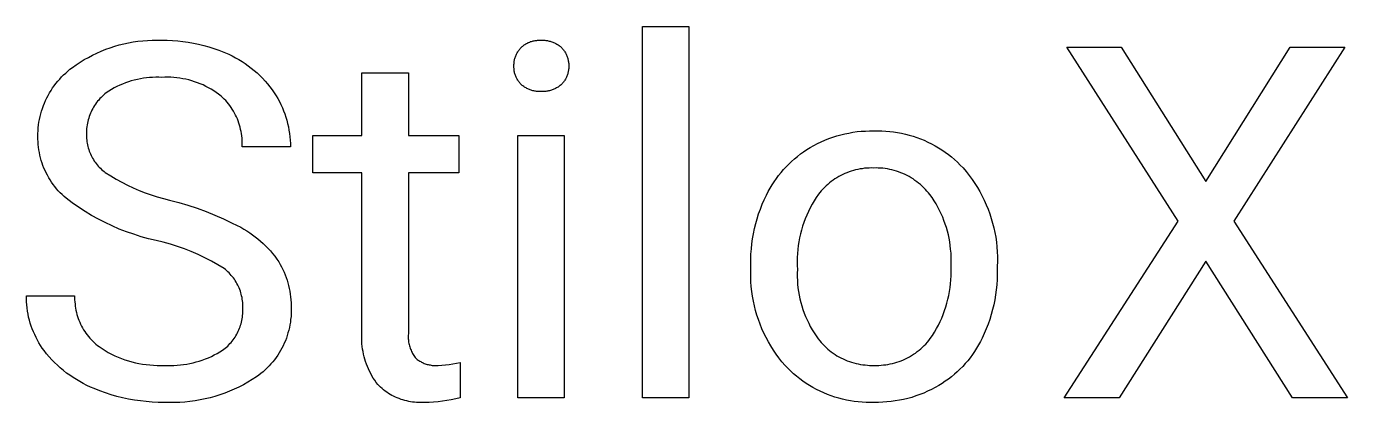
# Model space of a CAD drawing. Header units: millimetres. Extents: x -1421 to 3505, y -683 to 2759.
# Drawn here: x 2011 to 2116.1, y -466.9 to -436.9 of the extents above; entities that cross this region are included whole.
import ezdxf

# ---------------------------------------------------------------- set-up
doc = ezdxf.new("R2010")
doc.units = ezdxf.units.MM
doc.header["$MEASUREMENT"] = 0
doc.layers.add('Domyslna', color=7, linetype='Continuous', true_color=0x000000)
doc.layers.add('Domyślny', color=7, linetype='Continuous', true_color=0x000000)

msp = doc.modelspace()

# ---------------------------------------------------------------- linework, layer by layer
at = {"layer": 'Domyslna'}
for p, q in [((2060, -466.52), (2060, -436.93)), ((2060, -436.93), (2063.68, -436.93)), ((2063.68, -436.93), (2063.68, -466.52)), ((2017.99, -438.52), (2018.35, -438.41)), ((2018.35, -438.41), (2018.72, -438.32)), ((2018.72, -438.32), (2019.09, -438.24)), ((2019.09, -438.24), (2019.47, -438.17)), ((2019.47, -438.17), (2019.84, -438.12)), ((2019.84, -438.12), (2020.22, -438.08)), ((2020.22, -438.08), (2020.6, -438.05)), ((2020.6, -438.05), (2020.98, -438.04)), ((2020.98, -438.04), (2021.36, -438.03)), ((2021.36, -438.03), (2021.74, -438.04)), ((2021.74, -438.04), (2022.16, -438.04)), ((2022.16, -438.04), (2022.58, -438.06)), ((2022.58, -438.06), (2023, -438.09)), ((2023, -438.09), (2023.42, -438.13)), ((2023.42, -438.13), (2023.84, -438.19)), ((2023.84, -438.19), (2024.26, -438.26)), ((2024.26, -438.26), (2024.67, -438.35)), ((2024.67, -438.35), (2025.08, -438.45)), ((2025.08, -438.45), (2025.48, -438.56)), ((2050.47, -438.5), (2050.53, -438.45)), ((2050.53, -438.45), (2050.59, -438.41)), ((2050.59, -438.41), (2050.64, -438.37)), ((2050.64, -438.37), (2050.71, -438.33)), ((2050.71, -438.33), (2050.77, -438.3)), ((2050.77, -438.3), (2050.83, -438.27)), ((2050.83, -438.27), (2050.89, -438.23)), ((2050.89, -438.23), (2050.96, -438.21)), ((2050.96, -438.21), (2051.03, -438.18)), ((2051.03, -438.18), (2051.09, -438.15)), ((2051.09, -438.15), (2051.16, -438.13)), ((2051.16, -438.13), (2051.23, -438.11)), ((2051.23, -438.11), (2051.3, -438.09)), ((2051.3, -438.09), (2051.37, -438.08)), ((2051.37, -438.08), (2051.44, -438.07)), ((2051.44, -438.07), (2051.51, -438.06)), ((2051.51, -438.06), (2051.58, -438.05)), ((2051.58, -438.05), (2051.65, -438.04)), ((2051.65, -438.04), (2051.72, -438.04)), ((2051.72, -438.04), (2051.79, -438.04)), ((2051.79, -438.04), (2051.86, -438.04)), ((2051.86, -438.04), (2051.93, -438.04)), ((2051.93, -438.04), (2052.01, -438.04)), ((2052.01, -438.04), (2052.08, -438.04)), ((2052.08, -438.04), (2052.15, -438.04)), ((2052.15, -438.04), (2052.22, -438.04)), ((2052.22, -438.04), (2052.29, -438.05)), ((2052.29, -438.05), (2052.36, -438.06)), ((2052.36, -438.06), (2052.43, -438.07)), ((2052.43, -438.07), (2052.5, -438.08)), ((2052.5, -438.08), (2052.57, -438.1)), ((2052.57, -438.1), (2052.64, -438.11)), ((2052.64, -438.11), (2052.71, -438.13)), ((2052.71, -438.13), (2052.78, -438.16)), ((2052.78, -438.16), (2052.85, -438.18)), ((2052.85, -438.18), (2052.91, -438.21)), ((2052.91, -438.21), (2052.98, -438.24)), ((2052.98, -438.24), (2053.04, -438.27)), ((2053.04, -438.27), (2053.11, -438.3)), ((2053.11, -438.3), (2053.17, -438.34)), ((2053.17, -438.34), (2053.23, -438.37)), ((2053.23, -438.37), (2053.29, -438.41)), ((2053.29, -438.41), (2053.35, -438.45)), ((2053.35, -438.45), (2053.41, -438.5)), ((2015.56, -439.58), (2015.89, -439.4)), ((2015.89, -439.4), (2016.23, -439.22)), ((2016.23, -439.22), (2016.57, -439.06)), ((2016.57, -439.06), (2016.92, -438.9)), ((2016.92, -438.9), (2017.27, -438.76)), ((2017.27, -438.76), (2017.63, -438.63)), ((2017.63, -438.63), (2017.99, -438.52)), ((2025.48, -438.56), (2025.89, -438.69)), ((2025.89, -438.69), (2026.28, -438.83)), ((2026.28, -438.83), (2026.68, -438.99)), ((2026.68, -438.99), (2027.06, -439.16)), ((2027.06, -439.16), (2027.33, -439.29)), ((2027.33, -439.29), (2027.6, -439.43)), ((2027.6, -439.43), (2027.86, -439.57)), ((2049.82, -439.55), (2049.84, -439.48)), ((2049.84, -439.48), (2049.86, -439.41)), ((2049.86, -439.41), (2049.88, -439.35)), ((2049.88, -439.35), (2049.91, -439.28)), ((2049.91, -439.28), (2049.93, -439.22)), ((2049.93, -439.22), (2049.96, -439.16)), ((2049.96, -439.16), (2049.99, -439.09)), ((2049.99, -439.09), (2050.03, -439.03)), ((2050.03, -439.03), (2050.06, -438.97)), ((2050.06, -438.97), (2050.1, -438.91)), ((2050.1, -438.91), (2050.14, -438.86)), ((2050.14, -438.86), (2050.18, -438.8)), ((2050.18, -438.8), (2050.22, -438.74)), ((2050.22, -438.74), (2050.26, -438.69)), ((2050.26, -438.69), (2050.31, -438.64)), ((2050.31, -438.64), (2050.36, -438.59)), ((2050.36, -438.59), (2050.42, -438.54)), ((2050.42, -438.54), (2050.47, -438.5)), ((2053.41, -438.5), (2053.46, -438.54)), ((2053.46, -438.54), (2053.51, -438.59)), ((2053.51, -438.59), (2053.57, -438.64)), ((2053.57, -438.64), (2053.61, -438.69)), ((2053.61, -438.69), (2053.66, -438.74)), ((2053.66, -438.74), (2053.7, -438.8)), ((2053.7, -438.8), (2053.74, -438.85)), ((2053.74, -438.85), (2053.78, -438.91)), ((2053.78, -438.91), (2053.82, -438.97)), ((2053.82, -438.97), (2053.86, -439.03)), ((2053.86, -439.03), (2053.89, -439.09)), ((2053.89, -439.09), (2053.92, -439.15)), ((2053.92, -439.15), (2053.95, -439.22)), ((2053.95, -439.22), (2053.98, -439.28)), ((2053.98, -439.28), (2054, -439.35)), ((2054, -439.35), (2054.02, -439.41)), ((2054.02, -439.41), (2054.04, -439.48)), ((2054.04, -439.48), (2054.06, -439.55)), ((2014.09, -440.65), (2014.26, -440.5)), ((2014.26, -440.5), (2014.43, -440.35)), ((2014.43, -440.35), (2014.62, -440.21)), ((2014.62, -440.21), (2014.92, -439.99)), ((2014.92, -439.99), (2015.24, -439.78)), ((2015.24, -439.78), (2015.56, -439.58)), ((2027.86, -439.57), (2028.12, -439.73)), ((2028.12, -439.73), (2028.37, -439.9)), ((2028.37, -439.9), (2028.62, -440.07)), ((2028.62, -440.07), (2028.86, -440.25)), ((2028.86, -440.25), (2029.09, -440.44)), ((2029.09, -440.44), (2029.32, -440.64)), ((2049.76, -439.96), (2049.77, -439.89)), ((2049.76, -440.03), (2049.76, -439.96)), ((2049.76, -440.1), (2049.76, -440.03)), ((2049.76, -440.17), (2049.76, -440.1)), ((2049.76, -440.24), (2049.76, -440.17)), ((2049.77, -440.3), (2049.76, -440.24)), ((2049.77, -439.82), (2049.78, -439.75)), ((2049.77, -439.89), (2049.77, -439.82)), ((2049.77, -440.37), (2049.77, -440.3)), ((2049.78, -440.44), (2049.77, -440.37)), ((2049.78, -439.75), (2049.79, -439.68)), ((2049.79, -440.51), (2049.78, -440.44)), ((2049.79, -439.68), (2049.81, -439.62)), ((2049.81, -440.58), (2049.79, -440.51)), ((2049.81, -439.62), (2049.82, -439.55)), ((2054.06, -439.55), (2054.08, -439.61)), ((2054.08, -439.61), (2054.09, -439.68)), ((2054.09, -440.51), (2054.08, -440.58)), ((2054.09, -439.68), (2054.1, -439.75)), ((2054.1, -440.44), (2054.09, -440.51)), ((2054.1, -439.75), (2054.11, -439.82)), ((2054.11, -440.37), (2054.1, -440.44)), ((2054.11, -439.82), (2054.12, -439.89)), ((2054.12, -440.3), (2054.11, -440.37)), ((2054.12, -439.89), (2054.12, -439.96)), ((2054.12, -439.96), (2054.12, -440.03)), ((2054.12, -440.03), (2054.12, -440.1)), ((2054.12, -440.1), (2054.12, -440.17)), ((2054.12, -440.17), (2054.12, -440.24)), ((2054.12, -440.24), (2054.12, -440.3)), ((2013.17, -441.66), (2013.31, -441.48)), ((2013.31, -441.48), (2013.46, -441.3)), ((2013.46, -441.3), (2013.61, -441.13)), ((2013.61, -441.13), (2013.76, -440.96)), ((2013.76, -440.96), (2013.92, -440.8)), ((2013.92, -440.8), (2014.09, -440.65)), ((2018.39, -441.62), (2018.17, -441.73)), ((2018.62, -441.53), (2018.39, -441.62)), ((2018.84, -441.44), (2018.62, -441.53)), ((2019.08, -441.35), (2018.84, -441.44)), ((2019.31, -441.28), (2019.08, -441.35)), ((2019.55, -441.21), (2019.31, -441.28)), ((2019.79, -441.16), (2019.55, -441.21)), ((2020.03, -441.11), (2019.79, -441.16)), ((2020.27, -441.07), (2020.03, -441.11)), ((2020.51, -441.04), (2020.27, -441.07)), ((2020.76, -441.01), (2020.51, -441.04)), ((2021, -441), (2020.76, -441.01)), ((2021.25, -440.99), (2021, -441)), ((2021.49, -440.99), (2021.25, -440.99)), ((2021.74, -441), (2021.49, -440.99)), ((2021.98, -440.99), (2021.74, -441)), ((2022.22, -440.99), (2021.98, -440.99)), ((2022.46, -440.99), (2022.22, -440.99)), ((2022.7, -441.01), (2022.46, -440.99)), ((2022.94, -441.03), (2022.7, -441.01)), ((2023.18, -441.06), (2022.94, -441.03)), ((2023.41, -441.1), (2023.18, -441.06)), ((2023.65, -441.15), (2023.41, -441.1)), ((2023.88, -441.2), (2023.65, -441.15)), ((2024.12, -441.27), (2023.88, -441.2)), ((2024.35, -441.34), (2024.12, -441.27)), ((2024.57, -441.42), (2024.35, -441.34)), ((2024.8, -441.51), (2024.57, -441.42)), ((2025.02, -441.6), (2024.8, -441.51)), ((2025.24, -441.71), (2025.02, -441.6)), ((2029.32, -440.64), (2029.53, -440.85)), ((2029.53, -440.85), (2029.75, -441.06)), ((2029.75, -441.06), (2029.95, -441.29)), ((2029.95, -441.29), (2030.15, -441.51)), ((2030.15, -441.51), (2030.34, -441.75)), ((2037.67, -445.63), (2037.67, -440.63)), ((2037.67, -440.63), (2041.36, -440.63)), ((2041.36, -440.63), (2041.36, -445.63)), ((2049.82, -440.64), (2049.81, -440.58)), ((2049.84, -440.71), (2049.82, -440.64)), ((2049.86, -440.78), (2049.84, -440.71)), ((2049.88, -440.84), (2049.86, -440.78)), ((2049.91, -440.9), (2049.88, -440.84)), ((2049.93, -440.97), (2049.91, -440.9)), ((2049.96, -441.03), (2049.93, -440.97)), ((2049.99, -441.09), (2049.96, -441.03)), ((2050.03, -441.15), (2049.99, -441.09)), ((2050.06, -441.21), (2050.03, -441.15)), ((2050.1, -441.27), (2050.06, -441.21)), ((2050.14, -441.33), (2050.1, -441.27)), ((2050.18, -441.38), (2050.14, -441.33)), ((2050.22, -441.43), (2050.18, -441.38)), ((2050.26, -441.49), (2050.22, -441.43)), ((2050.31, -441.54), (2050.26, -441.49)), ((2050.37, -441.59), (2050.31, -441.54)), ((2050.42, -441.63), (2050.37, -441.59)), ((2053.51, -441.59), (2053.45, -441.63)), ((2053.57, -441.54), (2053.51, -441.59)), ((2053.61, -441.49), (2053.57, -441.54)), ((2053.66, -441.43), (2053.61, -441.49)), ((2053.7, -441.38), (2053.66, -441.43)), ((2053.74, -441.33), (2053.7, -441.38)), ((2053.78, -441.27), (2053.74, -441.33)), ((2053.82, -441.21), (2053.78, -441.27)), ((2053.86, -441.15), (2053.82, -441.21)), ((2053.89, -441.09), (2053.86, -441.15)), ((2053.92, -441.03), (2053.89, -441.09)), ((2053.95, -440.97), (2053.92, -441.03)), ((2053.98, -440.91), (2053.95, -440.97)), ((2054, -440.84), (2053.98, -440.91)), ((2054.02, -440.78), (2054, -440.84)), ((2054.05, -440.71), (2054.02, -440.78)), ((2054.06, -440.64), (2054.05, -440.71)), ((2054.08, -440.58), (2054.06, -440.64)), ((2012.49, -442.83), (2012.58, -442.63)), ((2012.58, -442.63), (2012.69, -442.43)), ((2012.69, -442.43), (2012.8, -442.23)), ((2012.8, -442.23), (2012.92, -442.03)), ((2012.92, -442.03), (2013.04, -441.84)), ((2013.04, -441.84), (2013.17, -441.66)), ((2016.91, -442.59), (2016.81, -442.69)), ((2017.01, -442.5), (2016.91, -442.59)), ((2017.11, -442.4), (2017.01, -442.5)), ((2017.21, -442.31), (2017.11, -442.4)), ((2017.32, -442.23), (2017.21, -442.31)), ((2017.53, -442.09), (2017.32, -442.23)), ((2017.74, -441.96), (2017.53, -442.09)), ((2017.95, -441.84), (2017.74, -441.96)), ((2018.17, -441.73), (2017.95, -441.84)), ((2025.45, -441.82), (2025.24, -441.71)), ((2025.66, -441.93), (2025.45, -441.82)), ((2025.87, -442.06), (2025.66, -441.93)), ((2026.07, -442.19), (2025.87, -442.06)), ((2026.26, -442.33), (2026.07, -442.19)), ((2026.45, -442.48), (2026.26, -442.33)), ((2026.58, -442.6), (2026.45, -442.48)), ((2026.7, -442.72), (2026.58, -442.6)), ((2030.34, -441.75), (2030.52, -441.99)), ((2030.52, -441.99), (2030.69, -442.24)), ((2030.69, -442.24), (2030.83, -442.46)), ((2030.83, -442.46), (2030.97, -442.69)), ((2050.48, -441.68), (2050.42, -441.63)), ((2050.54, -441.72), (2050.48, -441.68)), ((2050.6, -441.77), (2050.54, -441.72)), ((2050.66, -441.81), (2050.6, -441.77)), ((2050.73, -441.84), (2050.66, -441.81)), ((2050.79, -441.88), (2050.73, -441.84)), ((2050.86, -441.91), (2050.79, -441.88)), ((2050.92, -441.94), (2050.86, -441.91)), ((2050.99, -441.97), (2050.92, -441.94)), ((2051.06, -442), (2050.99, -441.97)), ((2051.13, -442.02), (2051.06, -442)), ((2051.2, -442.04), (2051.13, -442.02)), ((2051.27, -442.06), (2051.2, -442.04)), ((2051.35, -442.07), (2051.27, -442.06)), ((2051.42, -442.09), (2051.35, -442.07)), ((2051.49, -442.1), (2051.42, -442.09)), ((2051.57, -442.11), (2051.49, -442.1)), ((2051.64, -442.11), (2051.57, -442.11)), ((2051.71, -442.12), (2051.64, -442.11)), ((2051.79, -442.12), (2051.71, -442.12)), ((2051.86, -442.12), (2051.79, -442.12)), ((2051.93, -442.11), (2051.86, -442.12)), ((2052.01, -442.12), (2051.93, -442.11)), ((2052.08, -442.12), (2052.01, -442.12)), ((2052.16, -442.12), (2052.08, -442.12)), ((2052.23, -442.11), (2052.16, -442.12)), ((2052.3, -442.11), (2052.23, -442.11)), ((2052.38, -442.1), (2052.3, -442.11)), ((2052.45, -442.09), (2052.38, -442.1)), ((2052.52, -442.07), (2052.45, -442.09)), ((2052.6, -442.06), (2052.52, -442.07)), ((2052.67, -442.04), (2052.6, -442.06)), ((2052.74, -442.02), (2052.67, -442.04)), ((2052.81, -441.99), (2052.74, -442.02)), ((2052.88, -441.97), (2052.81, -441.99)), ((2052.95, -441.94), (2052.88, -441.97)), ((2053.02, -441.91), (2052.95, -441.94)), ((2053.08, -441.88), (2053.02, -441.91)), ((2053.15, -441.84), (2053.08, -441.88)), ((2053.21, -441.8), (2053.15, -441.84)), ((2053.27, -441.77), (2053.21, -441.8)), ((2053.34, -441.72), (2053.27, -441.77)), ((2053.4, -441.68), (2053.34, -441.72)), ((2053.45, -441.63), (2053.4, -441.68)), ((2012.1, -443.9), (2012.16, -443.68)), ((2012.16, -443.68), (2012.23, -443.47)), ((2012.23, -443.47), (2012.31, -443.25)), ((2012.31, -443.25), (2012.39, -443.04)), ((2012.39, -443.04), (2012.49, -442.83)), ((2016.12, -443.73), (2016.06, -443.86)), ((2016.18, -443.6), (2016.12, -443.73)), ((2016.24, -443.48), (2016.18, -443.6)), ((2016.31, -443.36), (2016.24, -443.48)), ((2016.38, -443.24), (2016.31, -443.36)), ((2016.46, -443.13), (2016.38, -443.24)), ((2016.54, -443.01), (2016.46, -443.13)), ((2016.63, -442.9), (2016.54, -443.01)), ((2016.72, -442.8), (2016.63, -442.9)), ((2016.81, -442.69), (2016.72, -442.8)), ((2026.82, -442.85), (2026.7, -442.72)), ((2026.94, -442.98), (2026.82, -442.85)), ((2027.05, -443.11), (2026.94, -442.98)), ((2027.15, -443.25), (2027.05, -443.11)), ((2027.25, -443.39), (2027.15, -443.25)), ((2027.35, -443.54), (2027.25, -443.39)), ((2027.44, -443.69), (2027.35, -443.54)), ((2027.52, -443.84), (2027.44, -443.69)), ((2030.97, -442.69), (2031.1, -442.93)), ((2031.1, -442.93), (2031.22, -443.16)), ((2031.22, -443.16), (2031.33, -443.41)), ((2031.33, -443.41), (2031.43, -443.65)), ((2031.43, -443.65), (2031.52, -443.9)), ((2011.93, -444.79), (2011.96, -444.57)), ((2011.96, -444.57), (2012, -444.34)), ((2012, -444.34), (2012.05, -444.12)), ((2012.05, -444.12), (2012.1, -443.9)), ((2015.81, -444.65), (2015.79, -444.79)), ((2015.84, -444.52), (2015.81, -444.65)), ((2015.88, -444.38), (2015.84, -444.52)), ((2015.92, -444.25), (2015.88, -444.38)), ((2015.96, -444.12), (2015.92, -444.25)), ((2016.01, -443.98), (2015.96, -444.12)), ((2016.06, -443.86), (2016.01, -443.98)), ((2027.6, -444), (2027.52, -443.84)), ((2027.68, -444.15), (2027.6, -444)), ((2027.75, -444.31), (2027.68, -444.15)), ((2027.81, -444.47), (2027.75, -444.31)), ((2027.87, -444.64), (2027.81, -444.47)), ((2027.92, -444.8), (2027.87, -444.64)), ((2031.52, -443.9), (2031.61, -444.16)), ((2031.61, -444.16), (2031.69, -444.41)), ((2031.69, -444.41), (2031.75, -444.67)), ((2031.75, -444.67), (2031.81, -444.93)), ((2011.88, -445.47), (2011.89, -445.25)), ((2011.88, -445.7), (2011.88, -445.47)), ((2011.88, -445.92), (2011.88, -445.7)), ((2011.89, -445.25), (2011.9, -445.02)), ((2011.9, -445.02), (2011.93, -444.79)), ((2015.75, -445.06), (2015.74, -445.2)), ((2015.74, -445.2), (2015.74, -445.34)), ((2015.74, -445.34), (2015.74, -445.48)), ((2015.74, -445.48), (2015.74, -445.62)), ((2015.74, -445.62), (2015.74, -445.75)), ((2015.74, -445.75), (2015.75, -445.87)), ((2015.77, -444.93), (2015.75, -445.06)), ((2015.79, -444.79), (2015.77, -444.93)), ((2027.97, -444.97), (2027.92, -444.8)), ((2028.01, -445.14), (2027.97, -444.97)), ((2028.04, -445.31), (2028.01, -445.14)), ((2028.07, -445.48), (2028.04, -445.31)), ((2028.1, -445.66), (2028.07, -445.48)), ((2028.12, -445.83), (2028.1, -445.66)), ((2028.13, -446), (2028.12, -445.83)), ((2031.81, -444.93), (2031.86, -445.2)), ((2031.86, -445.2), (2031.9, -445.46)), ((2031.9, -445.46), (2031.93, -445.72)), ((2031.93, -445.72), (2031.96, -445.99)), ((2033.75, -448.59), (2033.75, -445.63)), ((2033.75, -445.63), (2037.67, -445.63)), ((2041.36, -445.63), (2045.38, -445.63)), ((2045.38, -445.63), (2045.38, -448.59)), ((2050.06, -466.52), (2050.06, -445.63)), ((2050.06, -445.63), (2053.75, -445.63)), ((2053.75, -445.63), (2053.75, -466.52)), ((2074.82, -445.87), (2075.13, -445.76)), ((2075.13, -445.76), (2075.45, -445.66)), ((2075.45, -445.66), (2075.77, -445.57)), ((2075.77, -445.57), (2076.09, -445.49)), ((2076.09, -445.49), (2076.42, -445.43)), ((2076.42, -445.43), (2076.74, -445.37)), ((2076.74, -445.37), (2077.07, -445.32)), ((2077.07, -445.32), (2077.4, -445.29)), ((2077.4, -445.29), (2077.73, -445.27)), ((2077.73, -445.27), (2078.06, -445.26)), ((2078.06, -445.26), (2078.4, -445.26)), ((2078.4, -445.26), (2078.71, -445.25)), ((2078.71, -445.25), (2079.03, -445.25)), ((2079.03, -445.25), (2079.35, -445.27)), ((2079.35, -445.27), (2079.67, -445.3)), ((2079.67, -445.3), (2079.98, -445.33)), ((2079.98, -445.33), (2080.3, -445.38)), ((2080.3, -445.38), (2080.61, -445.44)), ((2080.61, -445.44), (2080.92, -445.51)), ((2080.92, -445.51), (2081.23, -445.59)), ((2081.23, -445.59), (2081.53, -445.68)), ((2081.53, -445.68), (2081.83, -445.78)), ((2081.83, -445.78), (2082.13, -445.89)), ((2011.89, -446.13), (2011.88, -445.92)), ((2011.9, -446.35), (2011.89, -446.13)), ((2011.92, -446.56), (2011.9, -446.35)), ((2011.95, -446.77), (2011.92, -446.56)), ((2011.99, -446.98), (2011.95, -446.77)), ((2015.75, -445.87), (2015.76, -446)), ((2015.76, -446), (2015.78, -446.13)), ((2015.78, -446.13), (2015.8, -446.25)), ((2015.8, -446.25), (2015.82, -446.38)), ((2015.82, -446.38), (2015.85, -446.5)), ((2015.85, -446.5), (2015.88, -446.62)), ((2015.88, -446.62), (2015.92, -446.75)), ((2015.92, -446.75), (2015.96, -446.87)), ((2015.96, -446.87), (2016.01, -446.98)), ((2028.13, -446.18), (2028.13, -446)), ((2028.13, -446.35), (2028.13, -446.18)), ((2028.13, -446.52), (2028.13, -446.35)), ((2031.97, -446.52), (2028.13, -446.52)), ((2031.96, -445.99), (2031.97, -446.26)), ((2031.97, -446.26), (2031.97, -446.52)), ((2072.81, -446.92), (2073.07, -446.75)), ((2073.07, -446.75), (2073.33, -446.59)), ((2073.33, -446.59), (2073.62, -446.42)), ((2073.62, -446.42), (2073.91, -446.27)), ((2073.91, -446.27), (2074.21, -446.13)), ((2074.21, -446.13), (2074.51, -446)), ((2074.51, -446), (2074.82, -445.87)), ((2082.13, -445.89), (2082.42, -446.01)), ((2082.42, -446.01), (2082.71, -446.15)), ((2082.71, -446.15), (2083, -446.29)), ((2083, -446.29), (2083.28, -446.44)), ((2083.28, -446.44), (2083.55, -446.6)), ((2083.55, -446.6), (2083.82, -446.77)), ((2083.82, -446.77), (2084.08, -446.95)), ((2012.03, -447.2), (2011.99, -446.98)), ((2012.09, -447.4), (2012.03, -447.2)), ((2012.14, -447.61), (2012.09, -447.4)), ((2012.21, -447.82), (2012.14, -447.61)), ((2012.28, -448.02), (2012.21, -447.82)), ((2016.01, -446.98), (2016.06, -447.1)), ((2016.06, -447.1), (2016.11, -447.22)), ((2016.11, -447.22), (2016.17, -447.33)), ((2016.17, -447.33), (2016.23, -447.44)), ((2016.23, -447.44), (2016.3, -447.55)), ((2016.3, -447.55), (2016.36, -447.66)), ((2016.36, -447.66), (2016.44, -447.76)), ((2016.44, -447.76), (2016.51, -447.86)), ((2016.51, -447.86), (2016.59, -447.96)), ((2071.43, -448.12), (2071.64, -447.9)), ((2071.64, -447.9), (2071.86, -447.69)), ((2071.86, -447.69), (2072.09, -447.48)), ((2072.09, -447.48), (2072.32, -447.29)), ((2072.32, -447.29), (2072.57, -447.1)), ((2072.57, -447.1), (2072.81, -446.92)), ((2084.08, -446.95), (2084.34, -447.14)), ((2084.34, -447.14), (2084.59, -447.34)), ((2084.59, -447.34), (2084.83, -447.54)), ((2084.83, -447.54), (2085.07, -447.76)), ((2085.07, -447.76), (2085.29, -447.98)), ((2012.36, -448.22), (2012.28, -448.02)), ((2012.45, -448.42), (2012.36, -448.22)), ((2012.54, -448.61), (2012.45, -448.42)), ((2012.64, -448.8), (2012.54, -448.61)), ((2012.74, -448.99), (2012.64, -448.8)), ((2016.59, -447.96), (2016.68, -448.06)), ((2016.68, -448.06), (2016.76, -448.15)), ((2016.76, -448.15), (2016.85, -448.24)), ((2016.85, -448.24), (2016.95, -448.33)), ((2016.95, -448.33), (2017.04, -448.41)), ((2017.04, -448.41), (2017.14, -448.49)), ((2017.14, -448.49), (2017.24, -448.57)), ((2017.24, -448.57), (2017.67, -448.84)), ((2017.67, -448.84), (2018.11, -449.11)), ((2037.67, -448.59), (2033.75, -448.59)), ((2037.67, -461.4), (2037.67, -448.59)), ((2045.38, -448.59), (2041.36, -448.59)), ((2041.36, -448.59), (2041.36, -461.44)), ((2070.65, -449.06), (2070.83, -448.81)), ((2070.83, -448.81), (2071.02, -448.57)), ((2071.02, -448.57), (2071.22, -448.34)), ((2071.22, -448.34), (2071.43, -448.12)), ((2075.62, -448.9), (2075.47, -448.99)), ((2075.78, -448.81), (2075.62, -448.9)), ((2075.94, -448.73), (2075.78, -448.81)), ((2076.11, -448.66), (2075.94, -448.73)), ((2076.27, -448.59), (2076.11, -448.66)), ((2076.44, -448.52), (2076.27, -448.59)), ((2076.61, -448.47), (2076.44, -448.52)), ((2076.79, -448.42), (2076.61, -448.47)), ((2076.96, -448.37), (2076.79, -448.42)), ((2077.14, -448.33), (2076.96, -448.37)), ((2077.32, -448.29), (2077.14, -448.33)), ((2077.49, -448.27), (2077.32, -448.29)), ((2077.67, -448.24), (2077.49, -448.27)), ((2077.85, -448.23), (2077.67, -448.24)), ((2078.03, -448.22), (2077.85, -448.23)), ((2078.21, -448.21), (2078.03, -448.22)), ((2078.4, -448.22), (2078.21, -448.21)), ((2078.58, -448.21), (2078.4, -448.22)), ((2078.76, -448.22), (2078.58, -448.21)), ((2078.95, -448.23), (2078.76, -448.22)), ((2079.13, -448.24), (2078.95, -448.23)), ((2079.31, -448.26), (2079.13, -448.24)), ((2079.49, -448.29), (2079.31, -448.26)), ((2079.67, -448.33), (2079.49, -448.29)), ((2079.85, -448.37), (2079.67, -448.33)), ((2080.03, -448.41), (2079.85, -448.37)), ((2080.2, -448.47), (2080.03, -448.41)), ((2080.38, -448.53), (2080.2, -448.47)), ((2080.55, -448.59), (2080.38, -448.53)), ((2080.72, -448.66), (2080.55, -448.59)), ((2080.89, -448.74), (2080.72, -448.66)), ((2081.05, -448.82), (2080.89, -448.74)), ((2081.21, -448.9), (2081.05, -448.82)), ((2081.37, -449), (2081.21, -448.9)), ((2085.29, -447.98), (2085.51, -448.21)), ((2085.51, -448.21), (2085.76, -448.5)), ((2085.76, -448.5), (2086, -448.81)), ((2086, -448.81), (2086.23, -449.12)), ((2012.85, -449.17), (2012.74, -448.99)), ((2012.97, -449.35), (2012.85, -449.17)), ((2013.09, -449.53), (2012.97, -449.35)), ((2013.22, -449.7), (2013.09, -449.53)), ((2013.36, -449.87), (2013.22, -449.7)), ((2013.5, -450.03), (2013.36, -449.87)), ((2013.65, -450.19), (2013.5, -450.03)), ((2018.11, -449.11), (2018.55, -449.35)), ((2018.55, -449.35), (2019.01, -449.59)), ((2019.01, -449.59), (2019.47, -449.8)), ((2019.47, -449.8), (2019.93, -450.01)), ((2019.93, -450.01), (2020.41, -450.19)), ((2070, -450.09), (2070.15, -449.83)), ((2070.15, -449.83), (2070.31, -449.57)), ((2070.31, -449.57), (2070.47, -449.31)), ((2070.47, -449.31), (2070.65, -449.06)), ((2074.22, -450.03), (2074.11, -450.17)), ((2074.35, -449.9), (2074.22, -450.03)), ((2074.47, -449.77), (2074.35, -449.9)), ((2074.6, -449.64), (2074.47, -449.77)), ((2074.74, -449.52), (2074.6, -449.64)), ((2074.87, -449.4), (2074.74, -449.52)), ((2075.02, -449.29), (2074.87, -449.4)), ((2075.16, -449.19), (2075.02, -449.29)), ((2075.31, -449.09), (2075.16, -449.19)), ((2075.47, -448.99), (2075.31, -449.09)), ((2081.53, -449.09), (2081.37, -449)), ((2081.68, -449.2), (2081.53, -449.09)), ((2081.83, -449.31), (2081.68, -449.2)), ((2081.97, -449.42), (2081.83, -449.31)), ((2082.11, -449.54), (2081.97, -449.42)), ((2082.25, -449.66), (2082.11, -449.54)), ((2082.38, -449.79), (2082.25, -449.66)), ((2082.51, -449.92), (2082.38, -449.79)), ((2082.63, -450.05), (2082.51, -449.92)), ((2086.23, -449.12), (2086.45, -449.44)), ((2086.45, -449.44), (2086.65, -449.77)), ((2086.65, -449.77), (2086.85, -450.1)), ((2013.8, -450.34), (2013.65, -450.19)), ((2013.96, -450.49), (2013.8, -450.34)), ((2014.12, -450.63), (2013.96, -450.49)), ((2014.61, -451), (2014.12, -450.63)), ((2015.11, -451.35), (2014.61, -451)), ((2020.41, -450.19), (2020.89, -450.36)), ((2020.89, -450.36), (2021.38, -450.51)), ((2021.38, -450.51), (2021.87, -450.65)), ((2021.87, -450.65), (2022.36, -450.77)), ((2022.36, -450.77), (2023.1, -450.96)), ((2023.1, -450.96), (2023.82, -451.18)), ((2069.52, -451.11), (2069.69, -450.74)), ((2069.69, -450.74), (2069.86, -450.37)), ((2069.86, -450.37), (2070, -450.09)), ((2073.65, -450.84), (2073.49, -451.11)), ((2073.82, -450.57), (2073.65, -450.84)), ((2073.99, -450.31), (2073.82, -450.57)), ((2074.11, -450.17), (2073.99, -450.31)), ((2082.75, -450.19), (2082.63, -450.05)), ((2082.87, -450.34), (2082.75, -450.19)), ((2083.04, -450.58), (2082.87, -450.34)), ((2083.2, -450.82), (2083.04, -450.58)), ((2083.36, -451.07), (2083.2, -450.82)), ((2083.5, -451.33), (2083.36, -451.07)), ((2086.85, -450.1), (2087.03, -450.45)), ((2087.03, -450.45), (2087.2, -450.79)), ((2087.2, -450.79), (2087.36, -451.15)), ((2015.63, -451.68), (2015.11, -451.35)), ((2016.15, -451.99), (2015.63, -451.68)), ((2016.69, -452.29), (2016.15, -451.99)), ((2023.82, -451.18), (2024.54, -451.42)), ((2024.54, -451.42), (2025.26, -451.68)), ((2025.26, -451.68), (2025.96, -451.97)), ((2025.96, -451.97), (2026.66, -452.27)), ((2069.12, -452.26), (2069.24, -451.87)), ((2069.24, -451.87), (2069.38, -451.49)), ((2069.38, -451.49), (2069.52, -451.11)), ((2073.07, -451.97), (2072.95, -452.26)), ((2073.2, -451.68), (2073.07, -451.97)), ((2073.34, -451.39), (2073.2, -451.68)), ((2073.49, -451.11), (2073.34, -451.39)), ((2083.64, -451.59), (2083.5, -451.33)), ((2083.77, -451.86), (2083.64, -451.59)), ((2083.89, -452.13), (2083.77, -451.86)), ((2083.99, -452.4), (2083.89, -452.13)), ((2087.36, -451.15), (2087.5, -451.5)), ((2087.5, -451.5), (2087.63, -451.87)), ((2087.63, -451.87), (2087.75, -452.24)), ((2017.23, -452.57), (2016.69, -452.29)), ((2017.79, -452.83), (2017.23, -452.57)), ((2018.35, -453.08), (2017.79, -452.83)), ((2018.92, -453.3), (2018.35, -453.08)), ((2026.66, -452.27), (2027.34, -452.6)), ((2027.34, -452.6), (2028.02, -452.94)), ((2028.02, -452.94), (2028.26, -453.08)), ((2028.26, -453.08), (2028.5, -453.22)), ((2068.83, -453.45), (2068.91, -453.05)), ((2068.91, -453.05), (2069.01, -452.65)), ((2069.01, -452.65), (2069.12, -452.26)), ((2072.65, -453.16), (2072.57, -453.47)), ((2072.74, -452.86), (2072.65, -453.16)), ((2072.84, -452.55), (2072.74, -452.86)), ((2072.95, -452.26), (2072.84, -452.55)), ((2084.09, -452.68), (2083.99, -452.4)), ((2084.19, -452.96), (2084.09, -452.68)), ((2084.27, -453.24), (2084.19, -452.96)), ((2087.75, -452.24), (2087.86, -452.61)), ((2087.86, -452.61), (2087.96, -452.98)), ((2087.96, -452.98), (2088.04, -453.36)), ((2019.5, -453.5), (2018.92, -453.3)), ((2020.09, -453.69), (2019.5, -453.5)), ((2020.68, -453.85), (2020.09, -453.69)), ((2021.28, -453.99), (2020.68, -453.85)), ((2021.85, -454.13), (2021.28, -453.99)), ((2022.42, -454.29), (2021.85, -454.13)), ((2028.5, -453.22), (2028.73, -453.37)), ((2028.73, -453.37), (2028.95, -453.53)), ((2028.95, -453.53), (2029.17, -453.69)), ((2029.17, -453.69), (2029.39, -453.87)), ((2029.39, -453.87), (2029.6, -454.04)), ((2029.6, -454.04), (2029.8, -454.23)), ((2029.8, -454.23), (2030, -454.42)), ((2068.7, -454.25), (2068.76, -453.85)), ((2068.76, -453.85), (2068.83, -453.45)), ((2072.44, -454.09), (2072.39, -454.4)), ((2072.5, -453.77), (2072.44, -454.09)), ((2072.57, -453.47), (2072.5, -453.77)), ((2084.34, -453.53), (2084.27, -453.24)), ((2084.4, -453.82), (2084.34, -453.53)), ((2084.45, -454.11), (2084.4, -453.82)), ((2084.49, -454.4), (2084.45, -454.11)), ((2088.04, -453.36), (2088.11, -453.74)), ((2088.11, -453.74), (2088.16, -454.12)), ((2088.16, -454.12), (2088.2, -454.51)), ((2022.98, -454.47), (2022.42, -454.29)), ((2023.53, -454.67), (2022.98, -454.47)), ((2024.08, -454.88), (2023.53, -454.67)), ((2024.62, -455.12), (2024.08, -454.88)), ((2025.15, -455.37), (2024.62, -455.12)), ((2030, -454.42), (2030.19, -454.62)), ((2030.19, -454.62), (2030.38, -454.82)), ((2030.38, -454.82), (2030.55, -455.04)), ((2030.55, -455.04), (2030.73, -455.25)), ((2030.73, -455.25), (2030.89, -455.47)), ((2068.62, -455.47), (2068.63, -455.07)), ((2068.63, -455.07), (2068.66, -454.66)), ((2068.66, -454.66), (2068.7, -454.25)), ((2072.32, -455.03), (2072.31, -455.35)), ((2072.35, -454.71), (2072.32, -455.03)), ((2072.39, -454.4), (2072.35, -454.71)), ((2084.52, -454.69), (2084.49, -454.4)), ((2084.55, -454.99), (2084.52, -454.69)), ((2084.56, -455.28), (2084.55, -454.99)), ((2084.56, -455.58), (2084.56, -455.28)), ((2088.2, -454.51), (2088.23, -454.9)), ((2088.23, -454.9), (2088.24, -455.28)), ((2088.24, -455.28), (2088.25, -455.67)), ((2025.68, -455.64), (2025.15, -455.37)), ((2026.19, -455.93), (2025.68, -455.64)), ((2026.69, -456.23), (2026.19, -455.93)), ((2026.8, -456.31), (2026.69, -456.23)), ((2026.9, -456.4), (2026.8, -456.31)), ((2030.89, -455.47), (2031.05, -455.7)), ((2031.05, -455.7), (2031.16, -455.9)), ((2031.16, -455.9), (2031.27, -456.1)), ((2031.27, -456.1), (2031.37, -456.3)), ((2031.37, -456.3), (2031.47, -456.51)), ((2068.61, -456.52), (2068.62, -456.13)), ((2068.62, -455.88), (2068.62, -455.47)), ((2068.62, -456.13), (2068.62, -455.88)), ((2072.31, -455.35), (2072.3, -455.66)), ((2072.3, -455.66), (2072.31, -455.98)), ((2072.31, -455.98), (2072.32, -456.3)), ((2072.32, -456.3), (2072.31, -456.59)), ((2084.55, -455.87), (2084.56, -455.58)), ((2084.56, -456.19), (2084.55, -455.87)), ((2084.57, -456.5), (2084.56, -456.19)), ((2088.25, -455.67), (2088.23, -456.06)), ((2088.23, -456.06), (2088.23, -456.31)), ((2088.23, -456.31), (2088.23, -456.71)), ((2027, -456.49), (2026.9, -456.4)), ((2027.09, -456.58), (2027, -456.49)), ((2027.18, -456.67), (2027.09, -456.58)), ((2027.27, -456.77), (2027.18, -456.67)), ((2027.35, -456.87), (2027.27, -456.77)), ((2027.43, -456.98), (2027.35, -456.87)), ((2027.51, -457.08), (2027.43, -456.98)), ((2027.58, -457.19), (2027.51, -457.08)), ((2027.65, -457.3), (2027.58, -457.19)), ((2027.72, -457.42), (2027.65, -457.3)), ((2031.47, -456.51), (2031.55, -456.72)), ((2031.55, -456.72), (2031.63, -456.94)), ((2031.63, -456.94), (2031.71, -457.15)), ((2031.71, -457.15), (2031.77, -457.37)), ((2031.77, -457.37), (2031.83, -457.59)), ((2068.61, -456.9), (2068.61, -456.52)), ((2068.62, -457.29), (2068.61, -456.9)), ((2068.65, -457.67), (2068.62, -457.29)), ((2072.31, -456.59), (2072.31, -456.89)), ((2072.31, -456.89), (2072.32, -457.18)), ((2072.32, -457.18), (2072.34, -457.48)), ((2084.51, -457.44), (2084.54, -457.13)), ((2084.54, -457.13), (2084.56, -456.81)), ((2084.56, -456.81), (2084.57, -456.5)), ((2088.22, -457.11), (2088.19, -457.52)), ((2088.23, -456.71), (2088.22, -457.11)), ((2010.96, -458.64), (2010.96, -458.39)), ((2010.96, -458.39), (2014.8, -458.39)), ((2014.8, -458.39), (2014.8, -458.56)), ((2027.78, -457.54), (2027.72, -457.42)), ((2027.84, -457.65), (2027.78, -457.54)), ((2027.89, -457.77), (2027.84, -457.65)), ((2027.94, -457.9), (2027.89, -457.77)), ((2027.99, -458.02), (2027.94, -457.9)), ((2028.03, -458.15), (2027.99, -458.02)), ((2028.06, -458.27), (2028.03, -458.15)), ((2028.09, -458.4), (2028.06, -458.27)), ((2028.12, -458.53), (2028.09, -458.4)), ((2031.83, -457.59), (2031.88, -457.82)), ((2031.88, -457.82), (2031.93, -458.04)), ((2031.93, -458.04), (2031.96, -458.27)), ((2031.96, -458.27), (2031.99, -458.49)), ((2068.69, -458.06), (2068.65, -457.67)), ((2068.75, -458.44), (2068.69, -458.06)), ((2068.82, -458.82), (2068.75, -458.44)), ((2072.34, -457.48), (2072.37, -457.77)), ((2072.37, -457.77), (2072.41, -458.06)), ((2072.41, -458.06), (2072.46, -458.35)), ((2072.46, -458.35), (2072.52, -458.64)), ((2084.3, -458.68), (2084.37, -458.37)), ((2084.37, -458.37), (2084.43, -458.06)), ((2084.43, -458.06), (2084.48, -457.75)), ((2084.48, -457.75), (2084.51, -457.44)), ((2088.1, -458.32), (2088.03, -458.72)), ((2088.15, -457.92), (2088.1, -458.32)), ((2088.19, -457.52), (2088.15, -457.92)), ((2010.97, -458.88), (2010.96, -458.64)), ((2010.99, -459.13), (2010.97, -458.88)), ((2011.02, -459.37), (2010.99, -459.13)), ((2011.05, -459.62), (2011.02, -459.37)), ((2014.8, -458.56), (2014.8, -458.73)), ((2014.8, -458.73), (2014.81, -458.89)), ((2014.81, -458.89), (2014.83, -459.06)), ((2014.83, -459.06), (2014.84, -459.23)), ((2014.84, -459.23), (2014.87, -459.39)), ((2014.87, -459.39), (2014.9, -459.55)), ((2028.14, -458.66), (2028.12, -458.53)), ((2028.16, -458.79), (2028.14, -458.66)), ((2028.18, -458.92), (2028.16, -458.79)), ((2028.19, -459.05), (2028.18, -458.92)), ((2028.19, -459.18), (2028.19, -459.05)), ((2028.19, -459.31), (2028.19, -459.18)), ((2028.19, -459.45), (2028.19, -459.31)), ((2028.19, -459.58), (2028.19, -459.45)), ((2031.99, -458.49), (2032.01, -458.72)), ((2032.01, -458.72), (2032.03, -458.95)), ((2032.03, -458.95), (2032.03, -459.18)), ((2032.03, -459.18), (2032.03, -459.41)), ((2032.03, -459.41), (2032.03, -459.63)), ((2068.9, -459.19), (2068.82, -458.82)), ((2068.99, -459.57), (2068.9, -459.19)), ((2072.52, -458.64), (2072.59, -458.93)), ((2072.59, -458.93), (2072.67, -459.21)), ((2072.67, -459.21), (2072.76, -459.49)), ((2072.76, -459.49), (2072.86, -459.77)), ((2084.03, -459.58), (2084.13, -459.28)), ((2084.13, -459.28), (2084.22, -458.98)), ((2084.22, -458.98), (2084.3, -458.68)), ((2087.95, -459.11), (2087.86, -459.5)), ((2088.03, -458.72), (2087.95, -459.11)), ((2011.09, -459.86), (2011.05, -459.62)), ((2011.14, -460.1), (2011.09, -459.86)), ((2011.2, -460.34), (2011.14, -460.1)), ((2011.27, -460.57), (2011.2, -460.34)), ((2014.9, -459.55), (2014.94, -459.72)), ((2014.94, -459.72), (2014.98, -459.88)), ((2014.98, -459.88), (2015.03, -460.04)), ((2015.03, -460.04), (2015.08, -460.2)), ((2015.08, -460.2), (2015.14, -460.35)), ((2015.14, -460.35), (2015.21, -460.51)), ((2015.21, -460.51), (2015.27, -460.66)), ((2028.05, -460.62), (2028.08, -460.49)), ((2028.08, -460.49), (2028.11, -460.36)), ((2028.11, -460.36), (2028.13, -460.23)), ((2028.13, -460.23), (2028.15, -460.1)), ((2028.15, -460.1), (2028.17, -459.97)), ((2028.17, -459.97), (2028.18, -459.84)), ((2028.18, -459.84), (2028.19, -459.71)), ((2028.19, -459.71), (2028.19, -459.58)), ((2031.97, -460.5), (2031.93, -460.72)), ((2031.99, -460.28), (2031.97, -460.5)), ((2032.02, -460.06), (2031.99, -460.28)), ((2032.03, -459.85), (2032.02, -460.06)), ((2032.03, -459.63), (2032.03, -459.85)), ((2069.1, -459.94), (2068.99, -459.57)), ((2069.22, -460.3), (2069.1, -459.94)), ((2069.35, -460.66), (2069.22, -460.3)), ((2072.86, -459.77), (2072.97, -460.05)), ((2072.97, -460.05), (2073.09, -460.32)), ((2073.09, -460.32), (2073.22, -460.58)), ((2083.54, -460.74), (2083.68, -460.45)), ((2083.68, -460.45), (2083.81, -460.17)), ((2083.81, -460.17), (2083.92, -459.88)), ((2083.92, -459.88), (2084.03, -459.58)), ((2087.63, -460.28), (2087.5, -460.66)), ((2087.75, -459.89), (2087.63, -460.28)), ((2087.86, -459.5), (2087.75, -459.89)), ((2011.35, -460.81), (2011.27, -460.57)), ((2011.43, -461.04), (2011.35, -460.81)), ((2011.52, -461.27), (2011.43, -461.04)), ((2011.62, -461.49), (2011.52, -461.27)), ((2011.73, -461.71), (2011.62, -461.49)), ((2015.27, -460.66), (2015.35, -460.81)), ((2015.35, -460.81), (2015.43, -460.96)), ((2015.43, -460.96), (2015.51, -461.1)), ((2015.51, -461.1), (2015.6, -461.24)), ((2015.6, -461.24), (2015.7, -461.38)), ((2015.7, -461.38), (2015.8, -461.51)), ((2015.8, -461.51), (2015.9, -461.64)), ((2027.57, -461.69), (2027.64, -461.58)), ((2027.64, -461.58), (2027.7, -461.46)), ((2027.7, -461.46), (2027.76, -461.35)), ((2027.76, -461.35), (2027.82, -461.23)), ((2027.82, -461.23), (2027.87, -461.11)), ((2027.87, -461.11), (2027.92, -460.99)), ((2027.92, -460.99), (2027.97, -460.87)), ((2027.97, -460.87), (2028.01, -460.74)), ((2028.01, -460.74), (2028.05, -460.62)), ((2031.72, -461.56), (2031.65, -461.77)), ((2031.78, -461.35), (2031.72, -461.56)), ((2031.84, -461.14), (2031.78, -461.35)), ((2031.89, -460.93), (2031.84, -461.14)), ((2031.93, -460.72), (2031.89, -460.93)), ((2037.66, -461.6), (2037.67, -461.4)), ((2037.66, -461.81), (2037.66, -461.6)), ((2041.36, -461.44), (2041.35, -461.54)), ((2041.35, -461.54), (2041.35, -461.63)), ((2069.5, -461.02), (2069.35, -460.66)), ((2069.66, -461.37), (2069.5, -461.02)), ((2069.83, -461.72), (2069.66, -461.37)), ((2073.22, -460.58), (2073.35, -460.85)), ((2073.35, -460.85), (2073.5, -461.1)), ((2073.5, -461.1), (2073.65, -461.36)), ((2073.65, -461.36), (2073.81, -461.6)), ((2073.81, -461.6), (2073.98, -461.84)), ((2082.9, -461.81), (2083.07, -461.55)), ((2083.07, -461.55), (2083.24, -461.29)), ((2083.24, -461.29), (2083.39, -461.01)), ((2083.39, -461.01), (2083.54, -460.74)), ((2087.2, -461.41), (2087.03, -461.78)), ((2087.36, -461.04), (2087.2, -461.41)), ((2087.5, -460.66), (2087.36, -461.04)), ((2011.84, -461.93), (2011.73, -461.71)), ((2011.96, -462.14), (2011.84, -461.93)), ((2012.09, -462.35), (2011.96, -462.14)), ((2012.22, -462.56), (2012.09, -462.35)), ((2012.37, -462.76), (2012.22, -462.56)), ((2015.9, -461.64), (2016.01, -461.77)), ((2016.01, -461.77), (2016.12, -461.89)), ((2016.12, -461.89), (2016.24, -462.01)), ((2016.24, -462.01), (2016.36, -462.13)), ((2016.36, -462.13), (2016.48, -462.24)), ((2016.48, -462.24), (2016.61, -462.35)), ((2016.61, -462.35), (2016.75, -462.45)), ((2016.75, -462.45), (2016.99, -462.61)), ((2016.99, -462.61), (2017.23, -462.76)), ((2026.57, -462.73), (2026.68, -462.65)), ((2026.68, -462.65), (2026.78, -462.57)), ((2026.78, -462.57), (2026.88, -462.48)), ((2026.88, -462.48), (2026.98, -462.4)), ((2026.98, -462.4), (2027.07, -462.3)), ((2027.07, -462.3), (2027.16, -462.21)), ((2027.16, -462.21), (2027.25, -462.11)), ((2027.25, -462.11), (2027.34, -462.01)), ((2027.34, -462.01), (2027.42, -461.91)), ((2027.42, -461.91), (2027.49, -461.8)), ((2027.49, -461.8), (2027.57, -461.69)), ((2031.29, -462.57), (2031.19, -462.76)), ((2031.39, -462.38), (2031.29, -462.57)), ((2031.48, -462.18), (2031.39, -462.38)), ((2031.57, -461.98), (2031.48, -462.18)), ((2031.65, -461.77), (2031.57, -461.98)), ((2037.66, -462.02), (2037.66, -461.81)), ((2037.67, -462.22), (2037.66, -462.02)), ((2037.69, -462.43), (2037.67, -462.22)), ((2037.72, -462.64), (2037.69, -462.43)), ((2037.75, -462.84), (2037.72, -462.64)), ((2041.35, -461.63), (2041.35, -461.73)), ((2041.35, -461.73), (2041.35, -461.82)), ((2041.35, -461.82), (2041.36, -461.92)), ((2041.36, -461.92), (2041.37, -462.01)), ((2041.37, -462.01), (2041.38, -462.1)), ((2041.38, -462.1), (2041.4, -462.2)), ((2041.4, -462.2), (2041.42, -462.29)), ((2041.42, -462.29), (2041.44, -462.38)), ((2041.44, -462.38), (2041.47, -462.47)), ((2041.47, -462.47), (2041.5, -462.56)), ((2041.5, -462.56), (2041.53, -462.65)), ((2041.53, -462.65), (2041.57, -462.74)), ((2070.01, -462.06), (2069.83, -461.72)), ((2070.2, -462.39), (2070.01, -462.06)), ((2070.41, -462.72), (2070.2, -462.39)), ((2073.98, -461.84), (2074.1, -461.99)), ((2074.1, -461.99), (2074.22, -462.12)), ((2074.22, -462.12), (2074.34, -462.26)), ((2074.34, -462.26), (2074.47, -462.39)), ((2074.47, -462.39), (2074.6, -462.51)), ((2074.6, -462.51), (2074.74, -462.64)), ((2074.74, -462.64), (2074.88, -462.75)), ((2082.01, -462.74), (2082.15, -462.62)), ((2082.15, -462.62), (2082.28, -462.49)), ((2082.28, -462.49), (2082.42, -462.37)), ((2082.42, -462.37), (2082.54, -462.24)), ((2082.54, -462.24), (2082.67, -462.1)), ((2082.67, -462.1), (2082.78, -461.96)), ((2082.78, -461.96), (2082.9, -461.81)), ((2086.59, -462.58), (2086.42, -462.83)), ((2086.74, -462.31), (2086.59, -462.58)), ((2086.89, -462.05), (2086.74, -462.31)), ((2087.03, -461.78), (2086.89, -462.05)), ((2012.56, -463.01), (2012.37, -462.76)), ((2012.77, -463.25), (2012.56, -463.01)), ((2012.98, -463.49), (2012.77, -463.25)), ((2013.2, -463.71), (2012.98, -463.49)), ((2017.23, -462.76), (2017.48, -462.91)), ((2017.48, -462.91), (2017.74, -463.04)), ((2017.74, -463.04), (2018, -463.17)), ((2018, -463.17), (2018.26, -463.29)), ((2018.26, -463.29), (2018.53, -463.39)), ((2018.53, -463.39), (2018.8, -463.49)), ((2018.8, -463.49), (2019.08, -463.58)), ((2019.08, -463.58), (2019.35, -463.66)), ((2019.35, -463.66), (2019.64, -463.73)), ((2024.23, -463.74), (2024.48, -463.67)), ((2024.48, -463.67), (2024.72, -463.6)), ((2024.72, -463.6), (2024.96, -463.52)), ((2024.96, -463.52), (2025.21, -463.43)), ((2025.21, -463.43), (2025.44, -463.33)), ((2025.44, -463.33), (2025.68, -463.23)), ((2025.68, -463.23), (2025.91, -463.11)), ((2025.91, -463.11), (2026.13, -462.99)), ((2026.13, -462.99), (2026.36, -462.87)), ((2026.36, -462.87), (2026.57, -462.73)), ((2030.57, -463.66), (2030.42, -463.83)), ((2030.7, -463.49), (2030.57, -463.66)), ((2030.83, -463.32), (2030.7, -463.49)), ((2030.96, -463.14), (2030.83, -463.32)), ((2031.07, -462.95), (2030.96, -463.14)), ((2031.19, -462.76), (2031.07, -462.95)), ((2037.79, -463.04), (2037.75, -462.84)), ((2037.84, -463.25), (2037.79, -463.04)), ((2037.89, -463.45), (2037.84, -463.25)), ((2037.95, -463.64), (2037.89, -463.45)), ((2038.02, -463.84), (2037.95, -463.64)), ((2041.57, -462.74), (2041.6, -462.83)), ((2041.6, -462.83), (2041.65, -462.91)), ((2041.65, -462.91), (2041.69, -462.99)), ((2041.69, -462.99), (2041.74, -463.08)), ((2041.74, -463.08), (2041.79, -463.16)), ((2041.79, -463.16), (2041.84, -463.24)), ((2041.84, -463.24), (2041.89, -463.31)), ((2041.89, -463.31), (2041.95, -463.37)), ((2041.95, -463.37), (2042.01, -463.42)), ((2042.01, -463.42), (2042.07, -463.47)), ((2042.07, -463.47), (2042.14, -463.52)), ((2042.14, -463.52), (2042.2, -463.56)), ((2042.2, -463.56), (2042.27, -463.6)), ((2042.27, -463.6), (2042.34, -463.64)), ((2042.34, -463.64), (2042.41, -463.68)), ((2042.41, -463.68), (2042.48, -463.72)), ((2045.19, -463.77), (2045.48, -463.71)), ((2045.48, -463.71), (2045.48, -466.52)), ((2070.62, -463.04), (2070.41, -462.72)), ((2070.85, -463.35), (2070.62, -463.04)), ((2071.09, -463.65), (2070.85, -463.35)), ((2071.34, -463.94), (2071.09, -463.65)), ((2074.88, -462.75), (2075.02, -462.86)), ((2075.02, -462.86), (2075.17, -462.97)), ((2075.17, -462.97), (2075.32, -463.07)), ((2075.32, -463.07), (2075.47, -463.17)), ((2075.47, -463.17), (2075.63, -463.26)), ((2075.63, -463.26), (2075.79, -463.35)), ((2075.79, -463.35), (2075.96, -463.43)), ((2075.96, -463.43), (2076.12, -463.5)), ((2076.12, -463.5), (2076.29, -463.57)), ((2076.29, -463.57), (2076.46, -463.63)), ((2076.46, -463.63), (2076.64, -463.69)), ((2076.64, -463.69), (2076.81, -463.74)), ((2080.07, -463.74), (2080.24, -463.69)), ((2080.24, -463.69), (2080.42, -463.63)), ((2080.42, -463.63), (2080.59, -463.57)), ((2080.59, -463.57), (2080.76, -463.5)), ((2080.76, -463.5), (2080.92, -463.42)), ((2080.92, -463.42), (2081.09, -463.34)), ((2081.09, -463.34), (2081.25, -463.25)), ((2081.25, -463.25), (2081.41, -463.16)), ((2081.41, -463.16), (2081.56, -463.06)), ((2081.56, -463.06), (2081.71, -462.96)), ((2081.71, -462.96), (2081.86, -462.85)), ((2081.86, -462.85), (2082.01, -462.74)), ((2085.88, -463.57), (2085.68, -463.8)), ((2086.07, -463.33), (2085.88, -463.57)), ((2086.25, -463.08), (2086.07, -463.33)), ((2086.42, -462.83), (2086.25, -463.08)), ((2013.43, -463.93), (2013.2, -463.71)), ((2013.66, -464.15), (2013.43, -463.93)), ((2013.9, -464.35), (2013.66, -464.15)), ((2014.15, -464.55), (2013.9, -464.35)), ((2014.41, -464.73), (2014.15, -464.55)), ((2014.67, -464.91), (2014.41, -464.73)), ((2019.64, -463.73), (2019.92, -463.79)), ((2019.92, -463.79), (2020.2, -463.84)), ((2020.2, -463.84), (2020.49, -463.88)), ((2020.49, -463.88), (2020.78, -463.91)), ((2020.78, -463.91), (2021.07, -463.93)), ((2021.07, -463.93), (2021.36, -463.94)), ((2021.36, -463.94), (2021.64, -463.95)), ((2021.64, -463.95), (2021.93, -463.94)), ((2021.93, -463.94), (2022.19, -463.95)), ((2022.19, -463.95), (2022.45, -463.95)), ((2022.45, -463.95), (2022.7, -463.95)), ((2022.7, -463.95), (2022.96, -463.93)), ((2022.96, -463.93), (2023.22, -463.91)), ((2023.22, -463.91), (2023.47, -463.88)), ((2023.47, -463.88), (2023.72, -463.84)), ((2023.72, -463.84), (2023.98, -463.79)), ((2023.98, -463.79), (2024.23, -463.74)), ((2029.46, -464.72), (2029.28, -464.85)), ((2029.63, -464.59), (2029.46, -464.72)), ((2029.8, -464.45), (2029.63, -464.59)), ((2029.97, -464.3), (2029.8, -464.45)), ((2030.12, -464.15), (2029.97, -464.3)), ((2030.28, -463.99), (2030.12, -464.15)), ((2030.42, -463.83), (2030.28, -463.99)), ((2038.1, -464.03), (2038.02, -463.84)), ((2038.18, -464.22), (2038.1, -464.03)), ((2038.27, -464.41), (2038.18, -464.22)), ((2038.36, -464.6), (2038.27, -464.41)), ((2038.46, -464.78), (2038.36, -464.6)), ((2042.48, -463.72), (2042.55, -463.75)), ((2042.55, -463.75), (2042.63, -463.78)), ((2042.63, -463.78), (2042.7, -463.81)), ((2042.7, -463.81), (2042.78, -463.84)), ((2042.78, -463.84), (2042.86, -463.86)), ((2042.86, -463.86), (2042.93, -463.88)), ((2042.93, -463.88), (2043.01, -463.9)), ((2043.01, -463.9), (2043.09, -463.91)), ((2043.09, -463.91), (2043.17, -463.93)), ((2043.17, -463.93), (2043.25, -463.94)), ((2043.25, -463.94), (2043.33, -463.94)), ((2043.33, -463.94), (2043.41, -463.95)), ((2043.41, -463.95), (2043.49, -463.95)), ((2043.49, -463.95), (2043.57, -463.95)), ((2043.57, -463.95), (2043.65, -463.94)), ((2043.65, -463.94), (2043.73, -463.94)), ((2043.73, -463.94), (2044.02, -463.92)), ((2044.02, -463.92), (2044.31, -463.9)), ((2044.31, -463.9), (2044.61, -463.86)), ((2044.61, -463.86), (2044.9, -463.82)), ((2044.9, -463.82), (2045.19, -463.77)), ((2071.55, -464.17), (2071.34, -463.94)), ((2071.78, -464.39), (2071.55, -464.17)), ((2072.02, -464.61), (2071.78, -464.39)), ((2072.26, -464.81), (2072.02, -464.61)), ((2076.81, -463.74), (2076.99, -463.79)), ((2076.99, -463.79), (2077.16, -463.83)), ((2077.16, -463.83), (2077.34, -463.86)), ((2077.34, -463.86), (2077.52, -463.89)), ((2077.52, -463.89), (2077.71, -463.91)), ((2077.71, -463.91), (2077.89, -463.93)), ((2077.89, -463.93), (2078.07, -463.94)), ((2078.07, -463.94), (2078.25, -463.94)), ((2078.25, -463.94), (2078.43, -463.94)), ((2078.43, -463.94), (2078.62, -463.94)), ((2078.62, -463.94), (2078.8, -463.94)), ((2078.8, -463.94), (2078.98, -463.93)), ((2078.98, -463.93), (2079.17, -463.91)), ((2079.17, -463.91), (2079.35, -463.89)), ((2079.35, -463.89), (2079.53, -463.86)), ((2079.53, -463.86), (2079.71, -463.83)), ((2079.71, -463.83), (2079.89, -463.79)), ((2079.89, -463.79), (2080.07, -463.74)), ((2084.82, -464.65), (2084.58, -464.85)), ((2085.04, -464.45), (2084.82, -464.65)), ((2085.26, -464.24), (2085.04, -464.45)), ((2085.48, -464.02), (2085.26, -464.24)), ((2085.68, -463.8), (2085.48, -464.02)), ((2014.94, -465.08), (2014.67, -464.91)), ((2015.21, -465.24), (2014.94, -465.08)), ((2015.49, -465.39), (2015.21, -465.24)), ((2015.78, -465.54), (2015.49, -465.39)), ((2016.07, -465.67), (2015.78, -465.54)), ((2016.36, -465.79), (2016.07, -465.67)), ((2016.8, -465.97), (2016.36, -465.79)), ((2027.87, -465.67), (2027.5, -465.84)), ((2028.23, -465.48), (2027.87, -465.67)), ((2028.59, -465.28), (2028.23, -465.48)), ((2028.94, -465.07), (2028.59, -465.28)), ((2029.28, -464.85), (2028.94, -465.07)), ((2038.57, -464.95), (2038.46, -464.78)), ((2038.68, -465.13), (2038.57, -464.95)), ((2038.8, -465.3), (2038.68, -465.13)), ((2038.92, -465.46), (2038.8, -465.3)), ((2039.04, -465.58), (2038.92, -465.46)), ((2039.15, -465.68), (2039.04, -465.58)), ((2039.27, -465.79), (2039.15, -465.68)), ((2039.39, -465.89), (2039.27, -465.79)), ((2072.51, -465.01), (2072.26, -464.81)), ((2072.76, -465.2), (2072.51, -465.01)), ((2073.02, -465.38), (2072.76, -465.2)), ((2073.29, -465.55), (2073.02, -465.38)), ((2073.56, -465.71), (2073.29, -465.55)), ((2073.84, -465.86), (2073.56, -465.71)), ((2083.29, -465.71), (2082.99, -465.87)), ((2083.58, -465.55), (2083.29, -465.71)), ((2083.84, -465.38), (2083.58, -465.55)), ((2084.09, -465.21), (2083.84, -465.38)), ((2084.34, -465.04), (2084.09, -465.21)), ((2084.58, -464.85), (2084.34, -465.04)), ((2017.25, -466.13), (2016.8, -465.97)), ((2017.7, -466.28), (2017.25, -466.13)), ((2018.16, -466.41), (2017.7, -466.28)), ((2018.62, -466.53), (2018.16, -466.41)), ((2019.09, -466.63), (2018.62, -466.53)), ((2019.56, -466.71), (2019.09, -466.63)), ((2020.03, -466.78), (2019.56, -466.71)), ((2020.5, -466.83), (2020.03, -466.78)), ((2020.98, -466.87), (2020.5, -466.83)), ((2023.97, -466.83), (2023.57, -466.87)), ((2024.38, -466.77), (2023.97, -466.83)), ((2024.78, -466.7), (2024.38, -466.77)), ((2025.18, -466.62), (2024.78, -466.7)), ((2025.58, -466.52), (2025.18, -466.62)), ((2025.97, -466.41), (2025.58, -466.52)), ((2026.36, -466.29), (2025.97, -466.41)), ((2026.75, -466.16), (2026.36, -466.29)), ((2027.13, -466.01), (2026.75, -466.16)), ((2027.5, -465.84), (2027.13, -466.01)), ((2039.52, -465.99), (2039.39, -465.89)), ((2039.65, -466.08), (2039.52, -465.99)), ((2039.78, -466.17), (2039.65, -466.08)), ((2039.91, -466.25), (2039.78, -466.17)), ((2040.05, -466.33), (2039.91, -466.25)), ((2040.19, -466.4), (2040.05, -466.33)), ((2040.33, -466.47), (2040.19, -466.4)), ((2040.48, -466.54), (2040.33, -466.47)), ((2040.63, -466.59), (2040.48, -466.54)), ((2040.78, -466.65), (2040.63, -466.59)), ((2040.93, -466.7), (2040.78, -466.65)), ((2041.08, -466.74), (2040.93, -466.7)), ((2041.23, -466.78), (2041.08, -466.74)), ((2041.39, -466.82), (2041.23, -466.78)), ((2041.54, -466.84), (2041.39, -466.82)), ((2041.7, -466.87), (2041.54, -466.84)), ((2043.72, -466.84), (2043.36, -466.87)), ((2044.07, -466.8), (2043.72, -466.84)), ((2044.43, -466.74), (2044.07, -466.8)), ((2044.78, -466.68), (2044.43, -466.74)), ((2045.13, -466.6), (2044.78, -466.68)), ((2045.48, -466.52), (2045.13, -466.6)), ((2053.75, -466.52), (2050.06, -466.52)), ((2063.68, -466.52), (2060, -466.52)), ((2074.13, -466), (2073.84, -465.86)), ((2074.42, -466.13), (2074.13, -466)), ((2074.71, -466.26), (2074.42, -466.13)), ((2075.01, -466.37), (2074.71, -466.26)), ((2075.31, -466.47), (2075.01, -466.37)), ((2075.61, -466.56), (2075.31, -466.47)), ((2075.92, -466.64), (2075.61, -466.56)), ((2076.23, -466.71), (2075.92, -466.64)), ((2076.54, -466.77), (2076.23, -466.71)), ((2076.85, -466.82), (2076.54, -466.77)), ((2077.17, -466.85), (2076.85, -466.82)), ((2077.48, -466.88), (2077.17, -466.85)), ((2079.44, -466.86), (2079.11, -466.88)), ((2079.78, -466.83), (2079.44, -466.86)), ((2080.11, -466.78), (2079.78, -466.83)), ((2080.45, -466.72), (2080.11, -466.78)), ((2080.77, -466.66), (2080.45, -466.72)), ((2081.1, -466.58), (2080.77, -466.66)), ((2081.43, -466.49), (2081.1, -466.58)), ((2081.75, -466.38), (2081.43, -466.49)), ((2082.07, -466.27), (2081.75, -466.38)), ((2082.38, -466.15), (2082.07, -466.27)), ((2082.69, -466.01), (2082.38, -466.15)), ((2082.99, -465.87), (2082.69, -466.01)), ((2021.46, -466.89), (2020.98, -466.87)), ((2021.93, -466.89), (2021.46, -466.89)), ((2022.34, -466.91), (2021.93, -466.89)), ((2022.75, -466.91), (2022.34, -466.91)), ((2023.16, -466.89), (2022.75, -466.91)), ((2023.57, -466.87), (2023.16, -466.89)), ((2041.86, -466.88), (2041.7, -466.87)), ((2042.01, -466.9), (2041.86, -466.88)), ((2042.17, -466.9), (2042.01, -466.9)), ((2042.33, -466.91), (2042.17, -466.9)), ((2042.49, -466.9), (2042.33, -466.91)), ((2042.65, -466.89), (2042.49, -466.9)), ((2043.01, -466.89), (2042.65, -466.89)), ((2043.36, -466.87), (2043.01, -466.89)), ((2077.8, -466.9), (2077.48, -466.88)), ((2078.12, -466.9), (2077.8, -466.9)), ((2078.43, -466.89), (2078.12, -466.9)), ((2078.77, -466.9), (2078.43, -466.89)), ((2079.11, -466.88), (2078.77, -466.9))]:
    msp.add_line(p, q, dxfattribs=at)
at = {"layer": 'Domyślny'}
for p, q in [((2102.63, -452.45), (2093.76, -438.6)), ((2093.76, -438.6), (2098.09, -438.6)), ((2098.09, -438.6), (2104.84, -449.3)), ((2104.84, -449.3), (2111.55, -438.6)), ((2115.9, -438.6), (2107.05, -452.45)), ((2111.55, -438.6), (2115.9, -438.6)), ((2093.55, -466.52), (2102.63, -452.45)), ((2107.05, -452.45), (2116.11, -466.52)), ((2104.84, -455.63), (2097.92, -466.52)), ((2111.73, -466.52), (2104.84, -455.63)), ((2097.92, -466.52), (2093.55, -466.52)), ((2116.11, -466.52), (2111.73, -466.52))]:
    msp.add_line(p, q, dxfattribs=at)

doc.saveas('drawing.dxf')
